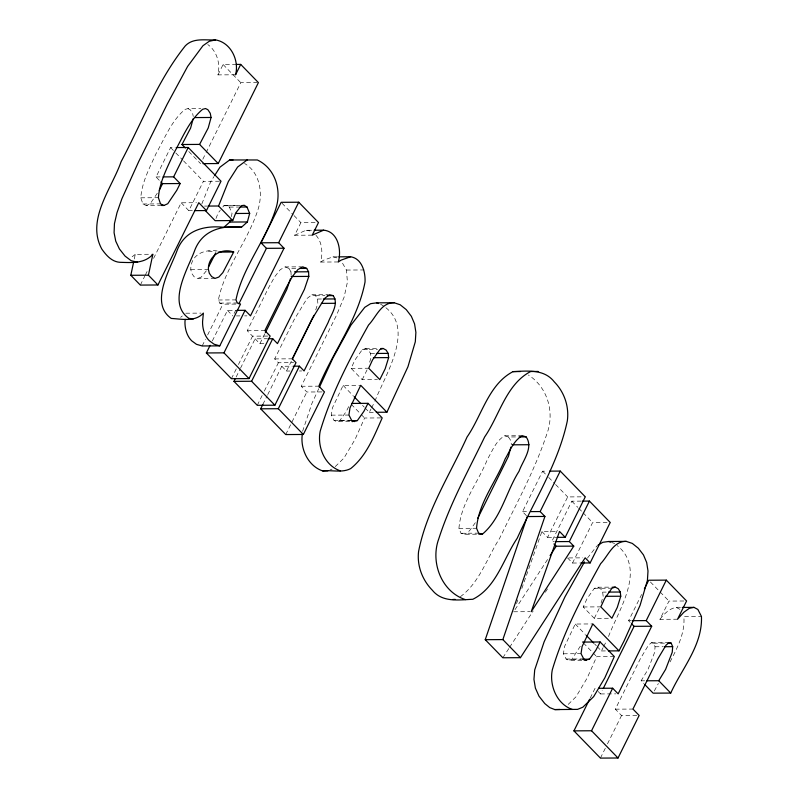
<?xml version="1.0" encoding="UTF-8"?>
<svg xmlns="http://www.w3.org/2000/svg" width="798" height="798" viewBox="0 0 798 798"><rect width="100%" height="100%" fill="white"/><g stroke="black" fill="none" stroke-linecap="round" stroke-linejoin="round"><path stroke-width="0.6" stroke-dasharray="3.99 2.99" d="M235.839 304.088L222.921 304.158L219.709 303.09L218.363 299.998C224.926 267.081 248.846 240.008 258.542 207.829C262.901 192.049 259.639 172.248 244.537 163.44M636.804 715.467L621.542 715.547L615.338 709.163L640.355 658.759L648.435 645.233L651.368 642.779L653.542 643.208L655.058 646.769L654.639 652.335L647.986 669.512L641.123 680.824L643.697 683.467M476.486 534.221L464.745 534.291L461.015 533.264L458.94 528.356C460.885 503.009 478.371 482.052 487.528 459.079C492.426 450.9 495.947 440.715 504.705 435.808L522.311 435.708M235.56 74.793L217.944 74.892C220.497 63.91 217.166 51.252 207.769 44.498M161.565 205.485L146.313 205.575L142.922 203.989L140.787 197.814C141.904 182.014 149.665 167.829 156.029 153.655C164.707 138.393 171.291 120.957 185.046 109.376L187.949 108.648L200.857 108.578M338.322 261.963L320.716 262.063C322.791 252.896 322.462 242.253 315.739 235.011M349.694 421.643L336.786 421.723L334.023 420.396L331.32 415.15L332.387 407.958L343.11 385.404L360.716 385.304M581.812 660.285L568.894 660.355L566.131 659.028L563.428 653.781L564.495 646.599L575.228 624.036L592.834 623.936M134.283 259.001L135.271 254.353L152.877 254.243M215.071 278.392L197.455 278.492L194.044 276.697L191.69 273.305L190.752 269.395C190.822 254.223 204.647 248.956 217.655 251.031M231.191 216.717L232.058 213.505L229.365 207.101L226.612 205.365L223.819 205.764L220.986 209.395M369.654 362.172L371.05 357.694L370.551 353.484L368.556 350.202L365.534 348.576L362.262 349.664L354.96 359.958L351.12 368.327L362.192 379.708L377.454 379.629M601.074 603.049L603.158 596.335L602.66 592.126L600.665 588.844L597.642 587.218L594.37 588.306L587.069 598.6L583.228 606.969L594.301 618.35L609.562 618.26M315.729 309.913L317.863 303.4L317.484 299.031L315.569 295.729L311.868 294.791L307.06 298.462L294.173 319.639L274.672 358.92L278.392 362.751L293.654 362.661M302.592 431.299L311.988 403.279L318.761 388.646M516.505 603.637L518.141 598.989M521.822 588.525L541.892 531.548L557.154 531.458M215.989 218.492L218.143 213.036L220.278 210.303M201.844 203.879L210.732 181.675L214.034 176.498M381.025 417.913L364.596 418.012L355.09 439.359L343.908 458.142L333.115 468.665M614.31 656.545L596.705 656.644L587.198 678.001L576.016 696.784L567.717 704.873M374.9 401.234C385.374 374.112 418.062 325.355 380.576 304.198M608.505 636.545C618.39 610.27 646.689 569.503 617.293 545.593M159.291 180.298L156.039 176.947L170.612 147.59L175.301 147.56M217.944 74.892L223.101 64.508L234.841 64.448M140.338 285.086L144.747 276.188M145.306 275.071L147.51 270.622M153.585 258.392L181.186 202.792L196.438 202.712M202.812 159.221L205.565 153.675M206.113 152.568L240.797 82.703L257.225 82.613M181.186 202.792L188.837 210.672L203.41 181.316L221.016 181.216M202.173 345.963L205.445 339.369M207.63 334.961L222.921 304.158M212.318 340.955L227.48 310.412L235.699 310.362L233.964 313.724M267.779 336.068L252.527 336.158L247.24 330.731L268.437 288.028L274.751 276.687L280.298 269.654L285.076 266.921L301.504 266.831M312.247 235.151L294.642 235.25L300.896 222.652L318.502 222.542M231.4 378.701L236.278 368.885M238.442 364.526L252.527 336.158M236.158 377.005L239.949 369.364M240.487 368.277L255.111 338.811L266.851 338.751M255.111 338.811L259.869 343.709L264.776 333.823M257.275 405.304L262.143 395.489M264.308 391.12L278.392 362.751M262.851 404.446L267.19 395.718M267.729 394.631L281.804 366.262L292.377 366.202M281.804 366.262L286.462 371.05L291.33 361.245M322.113 391.928L306.851 392.008L301.265 386.262L336.517 315.25L344.098 297.185L347.419 282.113L346.462 270.053L341.833 262.003M285.734 434.561L306.851 392.008M348.696 406.591L346.262 411.479L339.749 420.676L336.786 421.723M362.192 379.708L367.559 368.885M526.51 515.737L522.54 511.658L542.63 471.179L547.328 471.149M541.892 531.548L547.588 537.403L567.677 496.925L585.283 496.825M581.203 501.124L571.817 501.184L551.727 541.652L554.071 541.643M567.558 557.932L572.525 563.039L592.615 522.57L610.221 522.471M580.316 646.2L571.857 659.318L568.894 660.355M594.301 618.35L599.677 607.527M590.181 698.13L595.049 688.315L597.403 690.729M630.181 622.32L628.615 620.704L641.642 594.45M598.181 691.537L600.535 693.951L602.191 690.629M677.542 619.218L659.936 619.318L668.983 601.084L686.589 600.984M600.425 758.1L605.293 748.285M607.458 743.916L621.542 715.547M365.065 407.978L369.294 412.317L371 408.995M371.559 407.888L374.402 402.342M597.183 646.609L601.403 650.959L603.108 647.627M603.677 646.52L606.51 640.984M654.3 691.008L658.38 683.477M670.051 661.951C677.322 647.916 685.292 632.794 683.836 616.525L701.442 616.425M206.333 270.841L201.196 277.165L197.455 278.492M514.989 609.692L548.745 557.672M502.84 657.771L508.905 648.415M509.583 647.378L533.174 610.969M545.313 592.256L548.007 588.096M157.296 193.206L150.154 203.819L146.313 205.575M475.349 522.69L469.523 530.76L464.745 534.291M587.408 558.151L596.864 545.972M659.936 619.318C665.043 612.694 671.986 605.901 681.083 607.448M135.271 254.353L130.583 257.973M180.627 317.325L182.343 315.948M320.716 262.063L323.509 260.228L332.985 256.866L337.684 256.846M460.366 596.695C479.638 582.58 487.069 557.862 499.568 538.421C516.186 504.067 534.8 470.331 546.83 434.002C554.889 412.766 547.827 387.429 528.396 375.01M294.642 235.25L305.983 230.283L313.025 230.243M329.963 469.972L332.068 469.104M156.039 176.947L161.904 176.907M140.787 197.814L158.403 197.714M142.922 203.989L160.528 203.889M226.612 205.365L239.52 205.286M223.819 205.764L240.258 205.675M204.478 206.084L206.822 206.074M229.365 207.101L238.762 207.051M188.837 210.672L192.358 210.652M285.076 266.921L289.076 268.497L296.118 268.457M190.752 269.395L208.358 269.295M346.462 270.053L364.078 269.953M289.076 268.497L290.951 271.879L293.305 271.869M311.868 294.791L328.297 294.701M315.569 295.729L324.966 295.679M317.484 299.031L322.183 299.001M218.363 299.998L235.969 299.898M219.709 303.09L237.315 302.981M185.764 313.205L201.026 313.115M236.388 315.918L239.909 315.898M244.597 315.878L246.951 315.858M247.24 330.731L264.856 330.631M259.869 343.709L264.567 343.679M365.534 348.576L378.442 348.507M362.262 349.664L377.514 349.574M370.551 353.484L375.25 353.454M274.672 358.92L292.277 358.821M351.12 368.327L368.726 368.227M286.462 371.05L289.983 371.03M299.38 370.98L301.724 370.96M301.265 386.262L318.871 386.162M369.294 412.317L373.993 412.287M331.32 415.15L348.926 415.05M334.023 420.396L351.629 420.297M339.749 420.676L350.312 420.616M504.705 435.808L508.496 436.985L516.715 436.935M522.54 511.658L528.416 511.618M458.94 528.356L476.556 528.246M461.015 533.264L478.62 533.164M547.588 537.403L555.797 537.353M568.735 557.932L582.819 557.852M572.525 563.039L579.567 562.999M597.642 587.218L612.904 587.129M594.37 588.306L611.976 588.196M602.66 592.126L606.181 592.106M583.228 606.969L600.834 606.869M513.633 611.777L530.072 611.677M628.615 620.704L630.959 620.694M651.368 642.779L667.796 642.689M653.542 643.208L665.283 643.138M655.058 646.769L663.278 646.719M601.403 650.959L606.101 650.929M563.428 653.781L581.034 653.682M566.131 659.028L583.747 658.929M571.857 659.318L581.243 659.258M641.123 680.824L644.644 680.804M600.535 693.951L615.797 693.861M615.338 709.163L632.944 709.063M208.258 251.081L216.088 252.118M305.983 230.283L310.801 231.081L312.507 232.288M332.985 256.866L337.275 258.003M611.687 542.5L614.689 543.508M187.949 108.648L190.293 109.825L192.637 113.356L193.266 116.528M676.395 607.478L680.265 609.542M223.101 64.508L240.797 82.703M281.993 203.211L293.165 214.692M294.023 215.58L300.896 222.652M542.63 471.179L547.817 476.506M548.675 477.394L554.72 483.608M555.588 484.496L567.677 496.925M571.817 501.184L577.882 507.418M578.75 508.306L582.221 511.877M583.079 512.765L592.615 522.57M650.39 581.971L668.983 601.084M188.757 151.47L200.607 163.66M170.612 147.59L174.922 152.029M175.789 152.917L182.692 160.009M183.56 160.897L203.41 181.316M343.11 385.404L353.245 395.818M362.531 405.374L364.227 407.11M575.228 624.036L585.363 634.46M594.65 644.006L596.335 645.742M351.25 404.287L360.427 413.723M361.255 414.581L364.596 418.012M583.358 642.929L596.705 656.644M227.48 310.412L232.856 315.938M508.496 436.985L510.71 440.456L511.448 444.825M290.951 271.879L291.14 275.34"/><path stroke-width="1.2" d="M589.632 699.228L573.932 730.868L600.425 758.1L618.031 758L639.148 715.447L632.944 709.063L657.961 658.659L666.051 645.133L668.973 642.679L671.158 643.108L672.674 646.669L672.245 652.235L665.602 669.412L658.739 680.724L646.998 680.784M302.402 433.653C299.908 448.476 307.978 466.002 322.711 470.94C331.958 469.823 342.143 473.124 350.721 468.566C366.661 455.758 374.102 436.037 382.202 417.913L368.018 403.329L351.589 403.429M185.196 319.33L184.966 321.784A22.065 15.352 89.7 0 0 191.739 340.846L196.468 344.307L202.173 345.963L219.779 345.863L240.527 304.058L237.315 302.981L235.969 299.898C242.532 266.981 266.452 239.909 276.148 207.729C281.674 189.655 275.101 168.368 257.355 159.969L229.634 159.969L219.969 167.171L214.692 175.46M176.478 147.55L188.218 147.49L221.016 181.216L206.443 210.572L198.792 202.692L157.944 284.976L140.338 285.086L130.812 275.29L133.535 262.492M157.944 284.976L148.418 275.19L152.877 254.243C144.578 263.859 131.421 262.612 119.989 262.313C111.8 261.824 106.184 255.29 101.795 249.036C85.865 219.709 111.9 188.378 121.116 161.645C141.844 122.762 157.575 80.508 185.326 45.835C193.276 37.556 205.345 40.409 215.56 39.9C230.931 42.533 239.35 60.409 235.56 74.793L240.707 64.409L258.402 82.603L218.223 163.55L202.961 163.64M510.85 447.099L508.486 456.227L477.643 518.481M482.351 534.191L478.62 533.164L476.556 528.246C478.491 502.91 495.977 481.942 505.134 458.98C510.032 450.8 513.553 440.616 522.311 435.708L526.111 436.885C533.862 447.748 522.69 460.765 519.039 471.269C506.161 491.418 501.214 518.401 482.351 534.191L478.83 534.211M219.779 345.863L214.073 344.207L209.345 340.746A22.065 15.352 89.7 0 1 202.572 321.684L203.37 313.105C195.241 322.153 181.984 319.05 171.251 318.432C148.977 302.961 170.782 268.337 177.266 250.043C185.166 230.014 204.517 225.236 223.919 227.3L229.764 222.063L230.333 219.919M193.395 318.961L188.857 318.332C166.583 302.861 188.388 268.238 194.872 249.944C202.772 229.914 222.123 225.136 241.525 227.201L247.37 221.964L249.664 213.405L246.981 207.001L244.218 205.266L241.425 205.665L235.749 212.926L232.737 220.577L215.131 220.677L205.126 210.393M193.156 118.742L190.612 128.069L181.984 144.508L185.375 147.989M163.081 176.907L173.645 176.847L180.158 183.54L176.847 190.213L167.77 203.719L163.919 205.465L160.528 203.889L158.403 197.714C159.51 181.914 167.271 167.73 173.635 153.545C182.323 138.293 188.897 120.857 202.652 109.276L205.555 108.548L207.899 109.725L210.243 113.256L211.081 117.476L208.218 127.969L199.59 144.408L181.984 144.508M388.656 357.594L385.175 368.786L379.798 379.609L368.726 368.227L372.566 359.858L379.868 349.564L383.14 348.477L386.162 350.103L388.157 353.384L388.656 357.594L373.394 357.684M620.764 596.236L617.283 607.428L611.906 618.25L600.834 606.869L604.675 598.5L611.976 588.196L615.248 587.119L618.27 588.744L620.265 592.026L620.764 596.236L605.512 596.315M235.071 379.18L233.984 381.364L257.275 405.304L274.881 405.204L295.998 362.651L292.277 358.821L311.779 319.529L324.676 298.362L329.474 294.691L333.175 295.629C339.16 304.138 331.1 314.352 328.068 322.621L304.068 370.95L299.42 366.162L293.544 366.192M290.402 278.851L286.811 289.445L265.325 332.726M210.153 345.325L206.353 352.955L231.4 378.701L249.006 378.601L270.133 336.058L264.856 330.631L286.053 287.928L292.357 276.587L297.903 269.554L302.681 266.821L306.691 268.397L308.567 271.779L308.806 276.397L304.417 289.345L277.475 343.609L272.716 338.711L268.018 338.741M520.446 657.672L502.84 657.771L485.244 639.687L527.298 516.545L544.914 516.446L502.85 639.587L520.446 657.672L585.163 557.832L590.131 562.939L610.221 522.471L589.423 501.084L582.38 501.124M232.737 220.577L218.562 206.004L228.338 181.575L237.575 167.071L247.25 159.869M319.28 387.519L332.826 358.262L350.93 325.135L364.756 307.33L370.631 303.669L376.566 302.851L394.172 302.751L400.177 304.766L406.252 309.624L411.359 316.307L414.571 323.888L415.888 332.377L415.309 341.773L407.948 366.741L386.9 412.217L376.337 412.277M313.963 315.35L292.417 359.06M159.241 190.313L162.553 183.65L180.158 183.54M173.645 176.847L188.218 147.49M215.55 253.205L208.517 267.061M233.694 252.018L222.851 272.627L218.802 277.066L215.071 278.392L211.65 276.597L209.295 273.205L208.358 269.295C208.108 255.909 221.555 247.57 233.694 252.018L218.433 252.108M236.866 310.352L245.086 310.312L250.472 315.838L284.028 248.238L266.422 248.338L261.036 242.801L281.135 202.323L298.741 202.223L318.502 222.542L312.247 235.151L323.589 230.173C338.172 231.44 341.773 250.193 338.322 261.963L341.115 260.118L350.591 256.766C361.983 258.452 365.564 272.158 365.025 282.013C357.913 319.699 333.315 351.21 318.871 386.162L324.457 391.908L303.34 434.461L285.734 434.561L260.687 408.815L262.851 404.446M238.911 303.749L266.422 248.338M206.353 352.955L223.969 352.856L245.086 310.312M261.036 242.801L278.652 242.702L298.741 202.223M233.984 381.364L251.599 381.264L272.716 338.711M260.687 408.815L278.293 408.716L299.42 366.162M530.76 511.608L540.146 511.558L560.246 471.079L585.283 496.825L565.193 537.303L556.974 537.343M555.248 541.633L569.333 541.553L589.423 501.084M644.355 588.984L648.704 580.236L666.31 580.126L686.589 600.984L677.542 619.218L683.836 612.265L689.322 608.325L694.001 607.378L697.871 609.443L701.442 616.425C702.749 644.964 681.961 668.455 670.739 693.063L653.133 693.163L644.555 684.345M603.288 688.415L634.101 626.34L651.707 626.24L618.141 693.851L612.655 688.215L598.57 688.295M573.932 730.868L591.537 730.759L612.655 688.215M632.136 620.684L646.22 620.605L666.31 580.126M608.445 650.919L619.009 650.859L624.116 640.884L640.066 605.373L647.417 580.405L647.996 571.019L646.679 562.53L643.477 554.939L638.37 548.266L632.295 543.408L626.29 541.393L608.684 541.493L602.739 542.311L597.842 545.353M368.018 403.329L363.868 411.379L357.354 420.576L352.048 421.633M584.495 561.902L564.944 596.894L544.096 641.911L534.7 669.931L533.952 679.357L535.388 688.105L538.999 696.185L544.795 703.597L549.762 707.617L554.819 709.582L577.582 709.372L582.839 707.208L593.632 696.674L604.804 677.901L614.31 656.545L600.136 641.971L595.986 650.021L589.463 659.218L584.156 660.275M550.101 555.598L556.176 546.231L573.782 546.131L531.239 611.677L559.498 531.448L565.193 537.303M513.054 371.609C488.486 384.397 481.862 415.628 467.089 436.955C450.032 474.571 426.541 510.521 418.571 551.548C416.895 565.782 422.332 580.006 432.297 590.181C442.331 602.699 458.72 599.877 472.825 599.278C496.376 587.587 503.438 558.63 517.174 538.311C534.8 499.757 558.44 462.82 567.318 420.925C569.313 406.681 564.385 392.157 554.331 381.923C544.246 368.856 527.618 371 513.054 371.609L520.505 371.539M215.56 39.9L209.266 41.267L202.931 45.735L187.64 66.394L167.131 104.319L138.722 161.545L121.875 198.802L116.977 212.787L114.443 223.689L114.084 232.727L115.74 241.146L119.401 248.936L125.077 256.108L131.201 260.727L137.595 262.213M394.172 302.751C381.065 302.412 376.197 317.085 368.536 325.035C349.604 359.02 331.32 393.773 320.197 431.189C317.045 446.681 324.676 465.583 340.317 470.84M626.29 541.393C613.173 541.044 608.315 555.727 600.645 563.677C581.722 597.652 563.428 632.415 552.306 669.831C549.154 685.312 556.785 704.225 572.425 709.482M452.745 599.498L455.219 599.378M322.711 470.94L327.858 470.84M554.819 709.582L559.977 709.472M538.121 371.439L530.66 371.509C506.092 384.297 499.468 415.529 484.705 436.855C468.526 470.411 450.142 503.279 438.76 538.879C430.202 561.991 441.264 591.677 465.404 599.627M236.008 64.439L240.707 64.409M194.652 117.575L211.081 117.476M161.565 205.485L163.919 205.465M207.999 206.064L218.562 206.004M239.939 207.041L246.981 207.001M194.712 210.632L206.443 210.572M235.58 213.485L249.664 213.405M229.764 222.063L247.37 221.964M223.919 227.3L241.525 227.201M314.193 230.233L323.589 230.173M338.851 256.836L350.591 256.766M299.649 268.437L306.691 268.397M294.482 271.859L308.567 271.779M130.812 275.29L148.418 275.19M291.2 276.497L308.806 276.397M327.31 295.659L333.175 295.629M323.36 299.001L335.1 298.931M321.385 303.38L335.469 303.3M380.796 348.497L383.14 348.477M376.417 353.454L388.157 353.384M351.479 420.616L357.354 420.576M519.069 436.925L526.111 436.885M512.615 444.815L529.054 444.725M549.672 471.139L560.246 471.079M580.745 562.999L590.131 562.939M612.904 587.129L615.248 587.119M608.535 592.086L620.265 592.026M682.26 607.448L694.001 607.378M485.244 639.687L502.85 639.587M582.53 642.071L600.136 641.971M667.637 643.128L671.158 643.108M664.455 646.709L672.674 646.669M582.42 659.258L589.463 659.218M229.634 159.969L233.006 159.999M376.566 302.851L378.571 303.529M608.684 541.493L610.679 542.161M354.392 421.623L351.629 420.297L348.926 415.05L349.993 407.858L360.716 385.304L386.9 412.217M586.5 660.255L583.747 658.929L581.034 653.682L582.101 646.5L592.834 623.936L619.009 650.859M199.59 144.408L218.223 163.55M278.652 242.702L284.028 248.238M540.146 511.558L544.914 516.446M569.333 541.553L573.782 546.131M646.22 620.605L651.707 626.24M553.952 543.947L556.176 546.231M631.747 623.926L634.101 626.34M658.739 680.724L670.739 693.063M160.927 181.974L162.553 183.65M354.093 396.686L360.846 403.638M586.201 635.328L593.802 643.138M223.969 352.856L249.006 378.601M251.599 381.264L274.881 405.204M278.293 408.716L303.34 434.461M591.537 730.759L618.031 758"/></g></svg>
